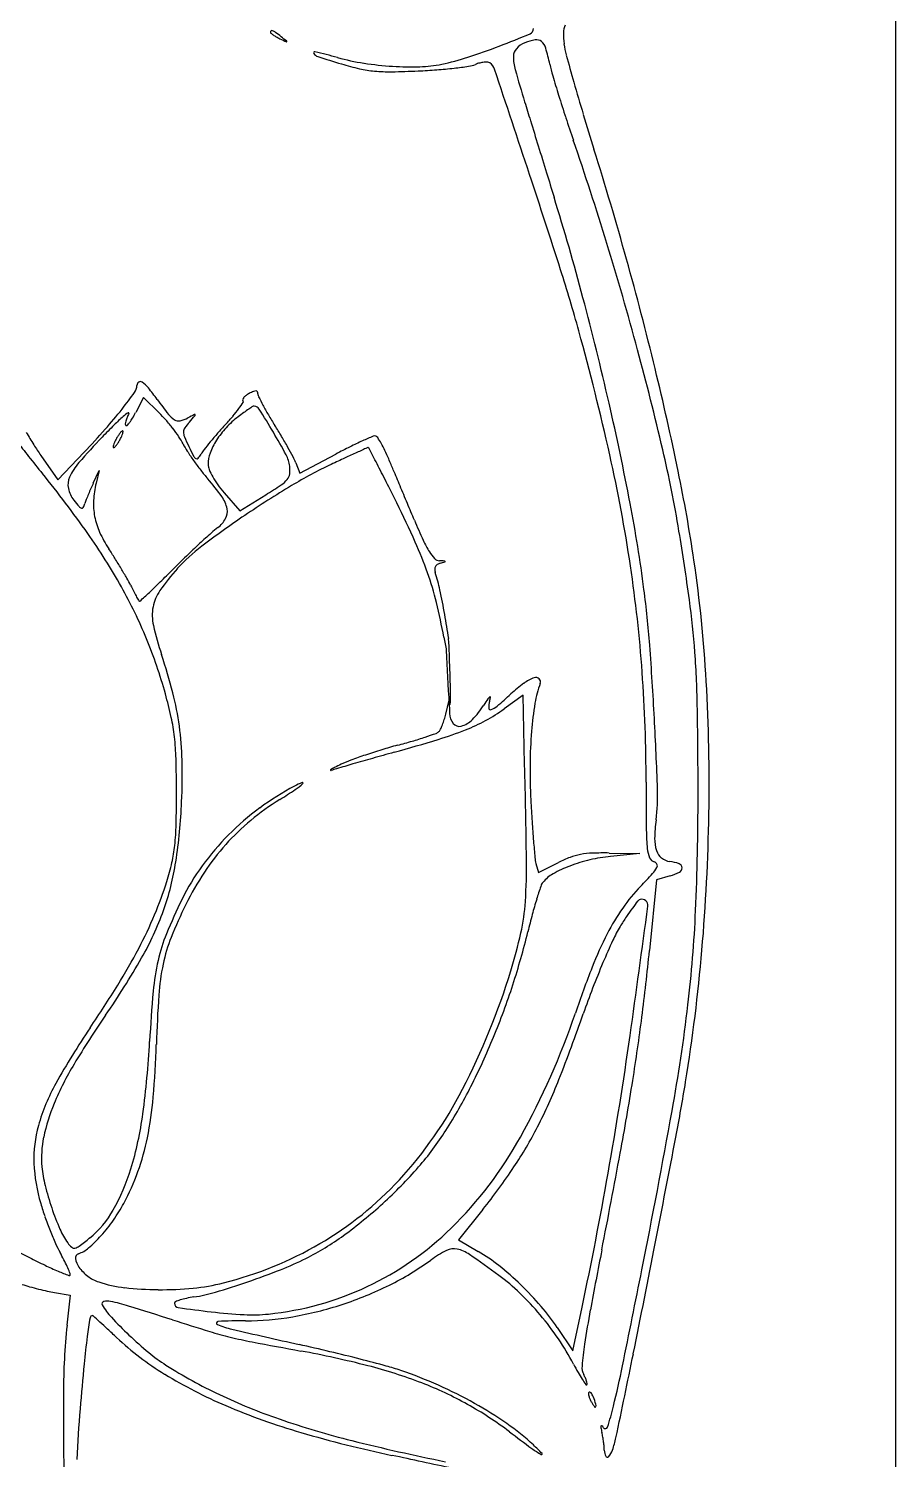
# Model space of a CAD drawing. Header units: millimetres. Extents: x 56222 to 3066687, y -650199 to -121287.
# Drawn here: x 141914.405 to 141917.326, y -185294.208 to -185289.386 of the extents above; entities that cross this region are included whole.
import ezdxf

# ---------------------------------------------------------------- set-up
doc = ezdxf.new("R2010")
doc.units = ezdxf.units.MM
doc.header["$MEASUREMENT"] = 0
doc.layers.add('$TD_AUDIT_GENERATED_(A0BDF17)', color=32, linetype='Continuous', lineweight=30)

msp = doc.modelspace()

# ---------------------------------------------------------------- linework, layer by layer
at = {"layer": '$TD_AUDIT_GENERATED_(A0BDF17)', "linetype": 'Continuous', "lineweight": 25, "ltscale": 2}
for p, q in [((141917.3259, -185271.9222, 0.5173), (141917.3259, -185302.8425, 0.5173)), ((141914.7914, -185290.6289, 0.5173), (141914.7655, -185290.6795, 0.5173)), ((141914.8449, -185290.6808, 0.5173), (141914.7914, -185290.6289, 0.5173)), ((141914.4461, -185290.8244, 0.5173), (141914.5036, -185290.9064, 0.5173)), ((141914.5036, -185290.9064, 0.5173), (141914.5918, -185290.8134, 0.5173)), ((141915.3184, -185290.8845, 0.5173), (141915.4403, -185290.8197, 0.5173)), ((141914.6227, -185290.9174, 0.5173), (141914.6424, -185290.8752, 0.5173)), ((141914.6424, -185290.8752, 0.5173), (141914.6322, -185290.9174, 0.5173)), ((141915.3048, -185290.8487, 0.5173), (141915.3184, -185290.8845, 0.5173)), ((141915.0634, -185290.9501, 0.5173), (141915.1168, -185291.0109, 0.5173)), ((141915.1168, -185291.0109, 0.5173), (141915.2038, -185290.9571, 0.5173)), ((141915.8107, -185291.6959, 0.5173), (141915.8218, -185291.6489, 0.5173)), ((141915.8218, -185291.6489, 0.5173), (141915.8233, -185291.6946, 0.5173)), ((141916.0709, -185291.6329, 0.5173), (141916.0076, -185291.6784, 0.5173)), ((141916.0765, -185291.866, 0.5173), (141916.0709, -185291.6329, 0.5173)), ((141916.3613, -185292.1645, 0.5173), (141916.4648, -185292.1665, 0.5173)), ((141916.4648, -185292.1665, 0.5173), (141916.3663, -185292.176, 0.5173)), ((141916.1147, -185292.1998, 0.5173), (141916.1227, -185292.2302, 0.5173)), ((141916.1227, -185292.2302, 0.5173), (141916.1903, -185292.1963, 0.5173)), ((141916.521, -185292.2548, 0.5173), (141916.497, -185292.4935, 0.5173)), ((141916.5672, -185292.2416, 0.5173), (141916.521, -185292.2548, 0.5173)), ((141915.9359, -185293.3657, 0.5173), (141915.854, -185293.4687, 0.5173)), ((141915.854, -185293.4687, 0.5173), (141915.9203, -185293.5074, 0.5173)), ((141914.4918, -185293.646, 0.5173), (141914.5446, -185293.6548, 0.5173)), ((141914.5446, -185293.6548, 0.5173), (141914.534, -185293.7562, 0.5173)), ((141916.2384, -185293.8428, 0.5173), (141916.2699, -185293.6954, 0.5173)), ((141916.1863, -185293.7643, 0.5173), (141916.2384, -185293.8428, 0.5173))]:
    msp.add_line(p, q, dxfattribs=at)
for centre, radius, start, end in [((141916.0873, -185289.3856, 0.5173), 0.0187, 292.5904, 0.1933), ((141916.2683, -185289.401, 0.5173), 0.0614, 153.4133, 178.5349), ((141915.2253, -185289.3976, 0.5173), 0.00547, 124.9982, 179.9998), ((141915.2241, -185289.3976, 0.5173), 0.0043, 179.9998, 230.8546), ((141915.299, -185289.3056, 0.5173), 0.123, 230.8548, 235.3483), ((141915.225, -185289.3973, 0.5173), 0.00508, 66.9208, 124.9982), ((141915.2084, -185289.4363, 0.5173), 0.0475, 53.1616, 66.9208), ((141915.3045, -185289.2977, 0.5173), 0.1326, 235.3482, 240.5642), ((141914.7958, -185289.9872, 0.5173), 0.7358, 51.2993, 53.1616), ((141915.347, -185289.2224, 0.5173), 0.2191, 240.5642, 244.1451), ((141918.1081, -185283.5247, 0.5173), 6.5505, 244.14506, 244.35751), ((141911.2475, -185294.4161, 0.5173), 6.4107, 51.0835, 51.29939), ((141915.2739, -185289.429, 0.5173), 0.00121, 244.3577, 326.3959), ((141915.2739, -185289.429, 0.5173), 0.00115, 326.3956, 51.0833), ((141914.3196, -185285.137, 0.5173), 4.6205, 291.2082, 292.5904), ((141916.1082, -185289.5089, 0.5173), 0.0815, 112.4999, 136.8614), ((141916.1411, -185289.5882, 0.5173), 0.1673, 99.9699, 112.4999), ((141916.1165, -185289.4485, 0.5173), 0.0254, 49.66, 99.97), ((141916.1027, -185289.4648, 0.5173), 0.0468, 16.7084, 49.6601), ((141916.4379, -185289.4053, 0.5173), 0.231, 178.535, 187.9145), ((141915.3687, -185289.467, 0.5173), 0.00369, 76.034, 212.3249), ((141915.3872, -185289.4553, 0.5173), 0.0257, 212.3248, 252.1645), ((141914.3889, -185293.4065, 0.5173), 4.0632, 74.9269, 76.0339), ((141916.9406, -185284.6274, 0.5173), 5.0973, 252.1644, 253.1043), ((141915.6287, -185288.6907, 0.5173), 0.832, 281.6762, 287.9249), ((141915.2789, -185287.6092, 0.5173), 1.9686, 287.9249, 291.2082), ((141916.0766, -185289.4793, 0.5173), 0.0381, 136.8615, 179.7898), ((141916.2022, -185289.4798, 0.5173), 0.1637, 179.7898, 195.6612), ((141915.4839, -185289.6505, 0.5173), 0.6929, 12.1043, 16.7084), ((141916.5066, -185289.3957, 0.5173), 0.3004, 187.9146, 195.2098), ((141924.0189, -185287.3533, 0.5173), 8.0855, 195.20985, 195.88181), ((141915.6643, -185288.6707, 0.5173), 0.8413, 254.9269, 261.1582), ((141915.7125, -185288.6706, 0.5173), 0.8717, 253.1042, 257.238), ((141915.6058, -185289.1419, 0.5173), 0.3885, 257.238, 264.8015), ((141915.6992, -185288.4467, 0.5173), 1.0681, 261.1582, 266.3687), ((141915.6201, -185288.984, 0.5173), 0.547, 264.8015, 270.89), ((141915.585, -185286.7217, 0.5173), 2.8096, 270.8901, 272.701), ((141915.6934, -185288.5374, 0.5173), 0.9772, 266.3687, 271.7443), ((141915.6172, -185287.4044, 0.5173), 2.1261, 272.7011, 274.3916), ((141915.7101, -185289.0845, 0.5173), 0.4299, 271.7443, 281.6762), ((141915.6534, -185287.8758, 0.5173), 1.6533, 274.3916, 276.4328), ((141915.6603, -185287.9374, 0.5173), 1.5914, 276.4328, 278.2136), ((141915.8733, -185289.4129, 0.5173), 0.1006, 278.2136, 291.5642), ((141915.9556, -185289.6211, 0.5173), 0.1234, 104.3018, 111.5643), ((141915.95, -185289.5992, 0.5173), 0.1007, 95.8447, 104.3018), ((141915.9477, -185289.5763, 0.5173), 0.0777, 86.672, 95.8445), ((141915.9514, -185289.5129, 0.5173), 0.0142, 54.3922, 86.672), ((141915.9352, -185289.5355, 0.5173), 0.0419, 18.4235, 54.3921), ((141689.9142, -185364.826, 0.5173), 238.2733, 18.333739, 18.423579), ((141920.3122, -185288.3275, 0.5173), 4.4321, 195.6612, 197.1169), ((141916.7108, -185289.3874, 0.5173), 0.5619, 192.1043, 196.2216), ((141920.2467, -185288.3587, 0.5173), 4.2445, 196.2217, 197.149), ((141923.4543, -185287.5139, 0.5173), 7.4984, 195.88184, 196.74677), ((141920.7139, -185288.2145, 0.5173), 4.7333, 197.149, 198.1092), ((142108.4962, -185230.3738, 0.5173), 201.3379, 197.116892, 197.135915), ((141926.2479, -185286.6733, 0.5173), 10.4157, 196.74685, 197.42294), ((142506.8913, -185107.5385, 0.5173), 618.2397, 197.135872, 197.1441226), ((141920.9237, -185288.1459, 0.5173), 4.9541, 198.1093, 199.0372), ((141906.4524, -185293.1393, 0.5173), 10.3544, 17.01452, 19.03724), ((142562.6639, -185090.3334, 0.5173), 676.6058, 197.144141, 197.1521625), ((141904.8125, -185293.4002, 0.5173), 12.0504, 15.58476, 17.423), ((141886.104, -185299.8143, 0.5173), 31.5925, 17.7194, 18.33384), ((142354.2528, -185154.6563, 0.5173), 458.4943, 197.152217, 197.162989), ((141907.5625, -185292.6139, 0.5173), 9.0145, 14.92094, 17.16297), ((141905.5078, -185293.4284, 0.5173), 11.3423, 15.12546, 17.01457), ((141910.9792, -185291.8663, 0.5173), 5.4784, 15.4731, 17.7194), ((141905.4308, -185293.2277, 0.5173), 11.4085, 13.66949, 15.58473), ((141906.2262, -185292.97, 0.5173), 10.3974, 12.90647, 14.92094), ((141907.9538, -185292.7038, 0.5173), 8.6175, 12.61164, 15.47307), ((141906.7331, -185293.0972, 0.5173), 10.0731, 13.15342, 15.1255), ((141906.7749, -185292.9008, 0.5173), 10.0252, 11.64302, 13.6694), ((141914.7294, -185290.5883, 0.5173), 0.0402, 324.1936, 359.9999), ((141914.7831, -185290.5883, 0.5173), 0.0134, 123.5102, 179.9999), ((141914.7814, -185290.5858, 0.5173), 0.0104, 55.3997, 123.5102), ((141914.73, -185290.6603, 0.5173), 0.1009, 39.2105, 55.3998), ((141913.4566, -185289.6702, 0.5173), 1.6096, 321.6835, 324.1936), ((141914.1893, -185291.1015, 0.5173), 0.7988, 35.6837, 39.2105), ((141916.0952, -185289.7328, 0.5173), 1.5476, 215.6838, 218.0078), ((141915.1299, -185290.6366, 0.5173), 0.00399, 158.1925, 225), ((141915.1454, -185290.6429, 0.5173), 0.0207, 138.3767, 158.1923), ((141915.1237, -185290.6429, 0.5173), 0.00482, 326.7311, 44.9999), ((141915.164, -185290.6594, 0.5173), 0.0456, 125.4115, 138.3767), ((141915.195, -185290.703, 0.5173), 0.0991, 118.1549, 125.4114), ((141915.243, -185290.7927, 0.5173), 0.2008, 113.564, 118.1548), ((141915.1706, -185290.6267, 0.5173), 0.0197, 88.3268, 113.5639), ((141915.171, -185290.6125, 0.5173), 0.0055, 29.9196, 88.327), ((141915.1641, -185290.6165, 0.5173), 0.0135, 359.9998, 29.9195), ((141915.201, -185290.6165, 0.5173), 0.0234, 179.9999, 206.3508), ((141916.1087, -185290.1668, 0.5173), 1.0364, 206.3509, 208.0743), ((141913.4843, -185289.692, 0.5173), 1.5744, 318.4595, 321.6834), ((141914.8119, -185290.7928, 0.5173), 0.1334, 122.632, 131.4901), ((141914.874, -185290.7532, 0.5173), 0.1489, 151.88, 157.4636), ((141914.741, -185290.6821, 0.5173), 0.00195, 331.8802, 122.632), ((141914.4641, -185290.5249, 0.5173), 0.3387, 329.1833, 332.8407), ((141914.576, -185290.9577, 0.5173), 0.3859, 40.988, 45.834), ((141914.9351, -185290.6394, 0.5173), 0.0753, 218.008, 238.9229), ((141916.2421, -185293.1757, 0.5173), 2.7982, 117.1748, 117.6925), ((141914.9648, -185290.6877, 0.5173), 0.00149, 19.5204, 117.1746), ((141914.9634, -185290.6881, 0.5173), 0.00293, 318.7493, 19.5205), ((141914.7549, -185290.4053, 0.5173), 0.4434, 319.7841, 323.9138), ((141915.7085, -185291.4775, 0.5173), 0.9854, 125.9642, 127.3341), ((141914.6952, -185290.3618, 0.5173), 0.5173, 323.9138, 326.731), ((141915.4658, -185291.143, 0.5173), 0.5721, 123.906, 125.9643), ((141915.6753, -185291.4547, 0.5173), 0.9477, 122.8614, 123.906), ((141915.1643, -185290.6636, 0.5173), 0.00593, 84.6301, 122.8613), ((141915.1627, -185290.6805, 0.5173), 0.0228, 32.0597, 84.6301), ((141912.1471, -185292.5692, 0.5173), 3.5812, 30.6035, 32.0597), ((141915.9739, -185290.2388, 0.5173), 0.8836, 208.0744, 210.5082), ((141916.3802, -185289.9993, 0.5173), 1.3552, 210.5082, 212.2747), ((141907.086, -185292.773, 0.5173), 9.5154, 10.82077, 12.9065), ((141912.3529, -185288.6896, 0.5173), 3.0859, 316.511, 318.4595), ((141916.3869, -185292.4217, 0.5173), 2.4, 134.8989, 136.2708), ((141915.1918, -185291.2224, 0.5173), 0.7069, 131.4901, 134.899), ((141914.7977, -185290.7253, 0.5173), 0.0675, 165.4275, 173.9915), ((141914.7365, -185290.7188, 0.5173), 0.0059, 173.9916, 224.9999), ((141914.7344, -185290.7209, 0.5173), 0.00298, 224.9998, 315.7381), ((141914.8221, -185290.7316, 0.5173), 0.0927, 157.4636, 165.4275), ((141914.6602, -185290.6485, 0.5173), 0.1067, 315.7383, 322.6893), ((141914.62, -185290.6179, 0.5173), 0.1572, 322.6893, 329.1833), ((141914.4062, -185291.1053, 0.5173), 0.6109, 37.5527, 40.9879), ((141914.4317, -185291.0856, 0.5173), 0.5787, 34.0767, 37.5527), ((141914.9102, -185290.6808, 0.5173), 0.027, 238.9229, 281.3805), ((141914.8962, -185290.6113, 0.5173), 0.0979, 281.3805, 297.6925), ((141914.9516, -185290.7457, 0.5173), 0.025, 145.4701, 178.7443), ((141915.0994, -185290.8474, 0.5173), 0.2044, 138.3926, 145.4701), ((141911.4792, -185287.6325, 0.5173), 4.6372, 318.3927, 318.7493), ((141915.2878, -185290.9318, 0.5173), 0.2961, 137.2321, 147.642), ((141916.2083, -185291.7729, 0.5173), 1.5518, 137.2663, 138.7404), ((141914.4376, -185290.1369, 0.5173), 0.859, 317.2663, 319.784), ((141915.3029, -185290.9457, 0.5173), 0.3166, 127.334, 137.232), ((141913.8019, -185291.6277, 0.5173), 1.6943, 30.804, 32.2747), ((141917.3219, -185288.5224, 0.5173), 3.718, 217.2989, 218.3153), ((141915.5912, -185290.048, 0.5173), 1.3838, 210.3316, 212.3314), ((141916.5214, -185292.5504, 0.5173), 2.5862, 136.2708, 138.849), ((141914.757, -185290.8085, 0.5173), 0.0689, 156.053, 164.0826), ((141914.8436, -185290.8469, 0.5173), 0.1637, 151.8449, 156.053), ((141914.8511, -185290.8509, 0.5173), 0.1721, 147.6921, 151.8449), ((141914.6146, -185290.722, 0.5173), 0.1094, 321.8615, 327.692), ((141914.7981, -185290.8174, 0.5173), 0.1094, 141.8615, 147.692), ((141914.5616, -185290.6885, 0.5173), 0.1721, 327.6921, 331.8449), ((141914.7859, -185290.8078, 0.5173), 0.0939, 136.4267, 141.8614), ((141914.5691, -185290.6925, 0.5173), 0.1637, 331.8449, 336.053), ((141914.7214, -185290.7465, 0.5173), 0.00492, 89.9999, 136.4266), ((141914.6557, -185290.7309, 0.5173), 0.0689, 336.053, 344.0826), ((141914.7214, -185290.7433, 0.5173), 0.00172, 355.1908, 89.9998), ((141914.6896, -185290.7406, 0.5173), 0.0336, 344.0826, 355.1909), ((141914.7251, -185290.8872, 0.5173), 0.2245, 27.0288, 34.0767), ((141915.1766, -185290.6568, 0.5173), 0.2824, 207.0288, 212.8044), ((141914.9657, -185290.746, 0.5173), 0.0391, 178.7444, 202.867), ((141915.6083, -185290.475, 0.5173), 0.7366, 202.867, 205.7167), ((141915.9725, -185291.5707, 0.5173), 1.2411, 140.3636, 141.8876), ((141915.2429, -185290.9033, 0.5173), 0.2429, 147.642, 159.0138), ((141916.0678, -185291.6496, 0.5173), 1.3649, 138.7405, 140.3636), ((141913.4862, -185291.7772, 0.5173), 2.0254, 28.1237, 30.6036), ((141913.9035, -185291.5671, 0.5173), 1.576, 29.2513, 30.804), ((141916.0102, -185291.8431, 0.5173), 1.1709, 114.2099, 116.4946), ((141916.2955, -185292.4775, 0.5173), 1.8665, 113.0095, 114.21), ((141915.5709, -185290.7712, 0.5173), 0.0127, 71.5649, 113.0096), ((141915.571, -185290.7707, 0.5173), 0.0122, 32.4326, 71.5649), ((141915.219, -185290.9944, 0.5173), 0.4293, 29.4288, 32.4325), ((141915.2366, -185290.9845, 0.5173), 0.4091, 25.5727, 29.4288), ((141919.1485, -185287.0791, 0.5173), 6.0461, 218.3153, 219.02141), ((141915.1988, -185290.2964, 0.5173), 0.9195, 212.3314, 215.048), ((141914.7231, -185290.7988, 0.5173), 0.0336, 164.0826, 175.1909), ((141914.6913, -185290.7961, 0.5173), 0.00172, 175.1908, 269.9998), ((141914.6913, -185290.7929, 0.5173), 0.00492, 269.9999, 316.4266), ((141914.6268, -185290.7316, 0.5173), 0.0939, 316.4267, 321.8614), ((141915.6801, -185290.3323, 0.5173), 0.8814, 212.8043, 215.2769), ((141915.9729, -185290.2994, 0.5173), 1.1412, 205.7167, 207.5091), ((141914.9796, -185290.8167, 0.5173), 0.0213, 207.5091, 238.7784), ((141914.9036, -185290.7721, 0.5173), 0.095, 319.5101, 329.9932), ((141915.0964, -185290.8834, 0.5173), 0.1276, 141.8876, 149.9932), ((141915.1106, -185290.8525, 0.5173), 0.1012, 159.0138, 180.8914), ((141915.1716, -185290.8763, 0.5173), 0.1143, 7.9887, 28.1237), ((141914.0452, -185291.4878, 0.5173), 1.4136, 27.7596, 29.2513), ((141915.141, -185290.911, 0.5173), 0.1752, 20.8166, 27.7597), ((141920.0048, -185300.5851, 0.5173), 10.7546, 114.93302, 115.20598), ((141916.3904, -185292.6058, 0.5173), 2.0231, 116.4945, 118.0115), ((141917.8881, -185296.0319, 0.5173), 5.7335, 114.49594, 114.93299), ((141927.1799, -185316.4248, 0.5173), 28.1434, 114.41723, 114.49584), ((141915.549, -185290.8051, 0.5173), 0.00726, 90, 114.4172), ((141915.549, -185290.8005, 0.5173), 0.00263, 27.445, 89.9999), ((141872.9631, -185312.9171, 0.5173), 47.9891, 27.37306, 27.44479), ((141915.0249, -185291.0858, 0.5173), 0.6438, 22.8272, 25.5727), ((141911.2042, -185291.9766, 0.5173), 5.2868, 8.4857, 12.6117), ((141912.3483, -185291.7849, 0.5173), 4.3065, 9.4321, 13.1535), ((141914.7231, -185290.9788, 0.5173), 0.1979, 138.8491, 155.7479), ((141915.7403, -185290.2897, 0.5173), 0.9551, 215.2768, 217.7159), ((141914.9715, -185290.83, 0.5173), 0.00571, 238.7783, 319.5102), ((141915.5196, -185290.4604, 0.5173), 0.6761, 217.7159, 220.8759), ((141915.0582, -185290.8534, 0.5173), 0.0488, 180.8913, 202.4773), ((141915.2241, -185290.7847, 0.5173), 0.2283, 202.4773, 209.345), ((141915.1926, -185290.8734, 0.5173), 0.093, 351.9413, 7.9888), ((141916.0674, -185292.2198, 0.5173), 1.509, 115.206, 120.9799), ((141909.8918, -185293.7972, 0.5173), 6.4042, 26.76846, 27.37305), ((141869.1872, -185310.3798, 0.5173), 50.3766, 22.78154, 22.82715), ((141717.8987, -185373.9182, 0.5173), 214.4661, 22.765958, 22.781542), ((141911.2154, -185291.9859, 0.5173), 5.4915, 8.4631, 11.643), ((141911.4157, -185293.3457, 0.5173), 3.9072, 35.3159, 39.0214), ((141914.5987, -185290.9227, 0.5173), 0.0615, 155.748, 192.1349), ((141915.2915, -185291.2303, 0.5173), 0.7384, 154.9296, 156.4692), ((141914.9464, -185290.9936, 0.5173), 0.3233, 166.3657, 176.9211), ((141914.4072, -185291.4232, 0.5173), 0.7951, 35.3625, 40.8758), ((141915.2755, -185290.7559, 0.5173), 0.2872, 209.345, 215.757), ((141915.3256, -185290.7197, 0.5173), 0.349, 215.7571, 221.2974), ((141917.0517, -185293.8594, 0.5173), 3.4214, 120.9799, 124.1113), ((141914.304, -185289.5009, 0.5173), 1.7118, 301.7126, 303.7665), ((141915.1999, -185290.8408, 0.5173), 0.0999, 303.7665, 320.0473), ((141915.2481, -185290.8812, 0.5173), 0.0371, 320.0474, 351.9413), ((141904.4749, -185296.5297, 0.5173), 12.4713, 26.40126, 26.76841), ((141693.8662, -185384.004, 0.5173), 240.5292, 22.750643, 22.765998), ((141914.6325, -185290.9155, 0.5173), 0.096, 192.1349, 218.1884), ((141915.1614, -185290.4994, 0.5173), 0.769, 218.1884, 220.3072), ((141914.8105, -185291.0538, 0.5173), 0.2263, 159.0431, 162.5236), ((141915.3988, -185291.2792, 0.5173), 0.8563, 157.7495, 159.043), ((141915.4804, -185291.3125, 0.5173), 0.9444, 156.4693, 157.7495), ((141914.8451, -185290.9882, 0.5173), 0.2219, 176.9211, 190.9173), ((141914.9664, -185291.0263, 0.5173), 0.1094, 11.548, 35.3625), ((141914.5877, -185290.9861, 0.5173), 0.0167, 220.3071, 253.6486), ((141914.5845, -185290.9972, 0.5173), 0.00506, 253.6487, 332.1811), ((141914.5161, -185290.9612, 0.5173), 0.0824, 332.181, 342.5237), ((141915.0264, -185291.014, 0.5173), 0.0481, 330.9987, 11.548), ((141912.2571, -185292.6663, 0.5173), 3.7829, 24.1849, 26.4012), ((141731.4601, -185368.2389, 0.5173), 199.7634, 22.732951, 22.750598), ((141911.6062, -185291.909, 0.5173), 4.9133, 7.4004, 10.8207), ((141914.8591, -185290.9855, 0.5173), 0.2361, 190.9173, 204.4223), ((141917.0636, -185293.8769, 0.5173), 3.4426, 124.1112, 127.0716), ((141915.2314, -185291.3202, 0.5173), 0.3157, 126.8609, 132.0705), ((141914.9843, -185290.9907, 0.5173), 0.0962, 306.8608, 330.9988), ((141917.8931, -185290.1262, 0.5173), 2.3723, 202.7329, 204.5047), ((141912.9786, -185292.2385, 0.5173), 1.9918, 29.1809, 35.3158), ((141915.0148, -185290.9148, 0.5173), 0.4071, 204.4224, 213.4032), ((141917.3058, -185293.6111, 0.5173), 3.4062, 133.0402, 134.0777), ((141917.1067, -185293.3979, 0.5173), 3.1145, 132.0705, 133.0402), ((141914.511, -185291.6541, 0.5173), 1.3121, 19.3024, 24.1848), ((141916.0519, -185290.9655, 0.5173), 0.3488, 204.5046, 211.8004), ((141908.4705, -185292.4291, 0.5173), 8.2374, 7.80062, 9.43215), ((141913.3957, -185291.9825, 0.5173), 1.5323, 31.9855, 33.4032), ((141912.9649, -185292.2515, 0.5173), 2.0402, 30.8417, 31.9856), ((141917.6236, -185293.9393, 0.5173), 3.8631, 134.0777, 135.0217), ((141915.3416, -185291.5977, 0.5173), 0.586, 127.0716, 138.0416), ((141915.8633, -185291.0825, 0.5173), 0.1268, 211.8004, 224.5728), ((141913.1166, -185292.1609, 0.5173), 1.8635, 29.6852, 30.8417), ((141915.4847, -185291.7263, 0.5173), 0.7783, 138.0416, 144.9879), ((141911.6008, -185287.921, 0.5173), 4.6512, 314.2819, 315.0217), ((141915.7912, -185291.1535, 0.5173), 0.0257, 224.5727, 266.2817), ((141915.7917, -185291.2075, 0.5173), 0.0183, 151.3269, 180.9374), ((141915.8128, -185291.2071, 0.5173), 0.0395, 180.9376, 197.6087), ((141915.1636, -185291.4132, 0.5173), 0.6417, 12.2003, 17.6087), ((141915.7915, -185291.2074, 0.5173), 0.0181, 121.5379, 151.3269), ((141915.8021, -185291.2247, 0.5173), 0.0384, 104.5597, 121.5378), ((141915.7002, -185292.5539, 0.5173), 1.3777, 85.5701, 86.2817), ((141915.5448, -185290.2339, 0.5173), 0.9852, 284.5597, 285.4698), ((141915.8064, -185291.1825, 0.5173), 0.00214, 19.2962, 85.5703), ((141915.8072, -185291.1822, 0.5173), 0.0013, 285.4698, 19.296), ((141911.7852, -185291.8899, 0.5173), 4.6993, 4.0849, 8.4856), ((141912.2547, -185291.8312, 0.5173), 4.4406, 3.1706, 8.4631), ((141913.3022, -185292.0578, 0.5173), 1.6212, 22.3021, 29.1808), ((141914.2775, -185291.4992, 0.5173), 0.5272, 26.7252, 29.6852), ((141916.9735, -185290.1418, 0.5173), 2.4911, 206.7252, 207.2198), ((141913.2169, -185289.5781, 0.5173), 2.3366, 313.0436, 314.2819), ((141914.7188, -185291.5813, 0.5173), 1.092, 13.8502, 19.3023), ((141916.1043, -185290.5888, 0.5173), 1.5138, 207.2197, 207.938), ((141917.0063, -185290.1105, 0.5173), 2.5348, 207.9379, 208.3016), ((141914.7907, -185291.3036, 0.5173), 0.0183, 208.3018, 220.3803), ((141914.7783, -185291.3141, 0.5173), 0.00203, 220.3802, 312.7742), ((141908.4559, -185284.4804, 0.5173), 9.3118, 312.77404, 313.04356), ((141914.9625, -185291.3605, 0.5173), 0.1408, 144.9879, 169.6169), ((141913.4857, -185291.7759, 0.5173), 2.3584, 10.1469, 12.2003), ((141912.9542, -185291.7339, 0.5173), 3.554, 4.3607, 7.4004), ((141913.8923, -185291.6864, 0.5173), 2.765, 4.1185, 7.8007), ((141914.9761, -185291.363, 0.5173), 0.1547, 169.617, 192.7348), ((141913.9016, -185291.7828, 0.5173), 1.9337, 10.2959, 13.8502), ((141913.2759, -185291.8135, 0.5173), 2.5715, 8.3117, 10.147), ((141915.8258, -185291.171, 0.5173), 1.0257, 192.7348, 198.452), ((141913.2611, -185292.0747, 0.5173), 1.6657, 15.5615, 22.3021), ((141918.168, -185291.0078, 0.5173), 2.4026, 190.2959, 191.3618), ((141910.0842, -185291.7306, 0.5173), 5.7434, 0.80564, 2.88274), ((141913.0267, -185292.1049, 0.5173), 1.925, 14.4355, 18.4519), ((141925.942, -185291.0518, 0.5173), 10.1386, 182.42702, 183.45448), ((141906.1541, -185292.2525, 0.5173), 10.3738, 2.99343, 4.36072), ((141913.2088, -185291.7356, 0.5173), 3.4503, 0.9252, 4.1184), ((141911.2782, -185291.9261, 0.5173), 5.2076, 0.0104, 4.0849), ((141916.3649, -185291.9908, 0.5173), 0.4937, 126.2088, 132.6687), ((141916.1548, -185291.7039, 0.5173), 0.138, 109.5324, 126.2087), ((141916.1142, -185291.5894, 0.5173), 0.0165, 47.7623, 109.5323), ((141916.4428, -185291.7132, 0.5173), 0.3361, 159.0063, 170.7837), ((141916.1157, -185291.5877, 0.5173), 0.0143, 339.0063, 47.7624), ((141910.4281, -185291.9324, 0.5173), 6.2701, 359.08399, 3.17058), ((141913.4329, -185292.0268, 0.5173), 1.4872, 12.4025, 15.5616), ((141913.9435, -185291.8689, 0.5173), 0.9783, 7.7706, 14.4354), ((141915.7769, -185291.6488, 0.5173), 0.0502, 344.1358, 358.8068), ((141916.7924, -185292.2077, 0.5173), 1.011, 146.1526, 147.5756), ((141915.9715, -185291.6571, 0.5173), 0.0225, 124.1699, 146.1526), ((141916.0335, -185291.6739, 0.5173), 0.078, 164.0088, 181.1253), ((141915.8597, -185291.6241, 0.5173), 0.1028, 344.0088, 351.1169), ((141915.9597, -185291.6398, 0.5173), 0.00153, 351.117, 124.1698), ((141914.6863, -185290.1698, 0.5173), 1.983, 310.872, 312.6687), ((141915.5285, -185291.6292, 0.5173), 0.2899, 342.8284, 346.698), ((141915.8235, -185291.6621, 0.5173), 0.00174, 200.8699, 344.1356), ((141915.8785, -185291.6929, 0.5173), 0.0553, 181.8038, 219.1593), ((141915.6783, -185291.4999, 0.5173), 0.309, 315.9356, 327.5757), ((141915.6598, -185291.1936, 0.5173), 0.5966, 298.5416, 305.6614), ((141915.9615, -185291.6754, 0.5173), 0.006, 181.1254, 288.9189), ((141915.9433, -185291.6223, 0.5173), 0.0621, 288.9189, 310.8721), ((141917.2825, -185291.8495, 0.5173), 1.1868, 170.7838, 175.3884), ((141899.1987, -185291.9619, 0.5173), 17.4622, 359.9652, 0.92524), ((141914.262, -185291.8445, 0.5173), 0.6384, 6.4589, 12.4026), ((141913.908, -185291.8738, 0.5173), 1.0142, 1.2466, 7.7706), ((141915.4346, -185290.6282, 0.5173), 1.2053, 286.9242, 291.5499), ((141915.7679, -185291.7355, 0.5173), 0.0277, 314.9999, 334.35), ((141915.5949, -185291.6524, 0.5173), 0.2196, 334.35, 338.5564), ((141915.5628, -185291.6398, 0.5173), 0.2541, 338.5565, 342.8284), ((141915.856, -185291.7113, 0.5173), 0.0262, 219.1593, 284.0721), ((141915.843, -185291.6594, 0.5173), 0.0797, 284.0721, 315.9357), ((141915.6528, -185291.1808, 0.5173), 0.6112, 291.5499, 298.5417), ((141903.087, -185292.4128, 0.5173), 13.4452, 1.9749, 2.99338), ((141914.0344, -185291.8703, 0.5173), 0.8674, 1.5644, 6.459), ((141913.67, -185284.8293, 0.5173), 7.2668, 285.69906, 286.92426), ((141915.0971, -185289.742, 0.5173), 2.1316, 284.9821, 286.3673), ((141915.32, -185290.5011, 0.5173), 1.3406, 286.3673, 288.3279), ((141915.1817, -185290.0836, 0.5173), 1.7803, 288.3279, 289.5614), ((141915.7691, -185291.7367, 0.5173), 0.026, 289.5615, 314.9999), ((141917.6198, -185291.8767, 0.5173), 1.5252, 175.3884, 179.582), ((141916.087, -185293.4535, 0.5173), 1.7093, 108.6659, 110.4086), ((141920.8446, -185310.4458, 0.5173), 19.3355, 105.85012, 106.05295), ((141916.1513, -185293.644, 0.5173), 1.9103, 106.9349, 108.6659), ((141923.3885, -185319.406, 0.5173), 28.6497, 105.6991, 105.85013), ((141916.0686, -185293.3725, 0.5173), 1.6266, 104.9821, 106.935), ((141910.6415, -185291.9629, 0.5173), 4.2615, 0.0608, 1.5644), ((141912.7235, -185291.8996, 0.5173), 2.1989, 357.589, 1.2466), ((141915.4229, -185291.8849, 0.5173), 0.00115, 121.0366, 213.8876), ((141915.4233, -185291.8846, 0.5173), 0.0016, 213.8873, 288.34), ((141915.5287, -185292.0606, 0.5173), 0.2063, 116.7484, 121.0362), ((141915.5896, -185292.3864, 0.5173), 0.527, 106.192, 108.3398), ((141916.028, -185293.0515, 0.5173), 1.3158, 115.6581, 116.7485), ((141922.0382, -185314.5943, 0.5173), 23.6522, 106.05287, 106.19199), ((141915.6259, -185292.2143, 0.5173), 0.387, 110.4086, 115.6581), ((141882.904, -185292.6725, 0.5173), 33.1823, 0.84226, 1.39276), ((141918.1744, -185291.8807, 0.5173), 2.0798, 179.582, 182.9056), ((141915.7251, -185292.7434, 0.5173), 0.9095, 117.8158, 126.5471), ((141915.4084, -185292.1431, 0.5173), 0.2308, 110.7129, 117.8158), ((141915.1885, -185291.7768, 0.5173), 0.2082, 303.4977, 312.3757), ((141915.3275, -185291.9291, 0.5173), 0.00204, 312.3756, 110.7129), ((141937.7101, -185291.9213, 0.5173), 21.2243, 180.01042, 180.44838), ((141910.286, -185291.9633, 0.5173), 4.6171, 358.6944, 0.0608), ((141915.7339, -185292.7558, 0.5173), 0.9103, 122.0086, 129.6444), ((141913.9908, -185289.967, 0.5173), 2.3785, 302.0086, 303.4978), ((141921.6258, -185291.7055, 0.5173), 5.5356, 182.9056, 183.6564), ((141915.8974, -185291.9711, 0.5173), 0.6272, 352.5323, 1.9748), ((141907.5813, -185291.967, 0.5173), 9.0797, 357.52825, 359.96529), ((141913.0933, -185291.9151, 0.5173), 1.8288, 351.2343, 357.5891), ((141915.7331, -185292.7542, 0.5173), 0.923, 126.5471, 135.1826), ((141910.102, -185291.9272, 0.5173), 6.5962, 355.0904, 359.08397), ((141914.0738, -185292.0496, 0.5173), 0.8283, 353.8203, 358.6945), ((141915.6531, -185292.6582, 0.5173), 0.7836, 129.6444, 138.1885), ((141919.922, -185291.8144, 0.5173), 3.8283, 183.6564, 184.6462), ((141917.1632, -185292.0821, 0.5173), 0.6767, 180.4484, 185.7341), ((141917.0891, -185292.1273, 0.5173), 0.5748, 172.5323, 178.7714), ((141915.7114, -185292.7327, 0.5173), 0.8924, 135.1825, 143.9644), ((141920.4844, -185291.7687, 0.5173), 4.3926, 184.6462, 185.3684), ((141916.6379, -185292.1176, 0.5173), 0.1235, 178.7715, 198.3016), ((141914.3917, -185292.0841, 0.5173), 0.5085, 347.2075, 353.8203), ((141915.6688, -185292.6722, 0.5173), 0.8046, 138.1886, 146.6117), ((141916.2344, -185292.1681, 0.5173), 0.1239, 185.3684, 194.8518), ((141916.3667, -185292.5475, 0.5173), 0.393, 110.426, 116.669), ((141916.3039, -185292.3789, 0.5173), 0.2131, 100.5547, 110.4259), ((141916.3155, -185292.4412, 0.5173), 0.2765, 92.1385, 100.5547), ((141916.417, -185292.7026, 0.5173), 0.529, 95.5026, 103.1867), ((141916.3418, -185293.1444, 0.5173), 0.9801, 88.8575, 92.1385), ((141916.6028, -185292.1383, 0.5173), 0.1135, 185.734, 201.9729), ((141916.5186, -185292.1723, 0.5173), 0.0227, 201.9728, 255.3449), ((141916.572, -185292.1395, 0.5173), 0.054, 198.3015, 230.8084), ((141916.5721, -185292.1393, 0.5173), 0.0541, 230.8083, 263.2474), ((141914.0177, -185292.0577, 0.5173), 0.8935, 340.3756, 351.2344), ((141914.0718, -185292.0114, 0.5173), 0.8366, 342.6528, 347.2074), ((141915.6128, -185292.6609, 0.5173), 0.7705, 143.9644, 153.7692), ((141915.849, -185292.791, 0.5173), 1.0204, 146.6117, 153.6603), ((141914.3332, -185292.2105, 0.5173), 1.7497, 356.1563, 0.8422), ((141916.383, -185292.611, 0.5173), 0.4313, 110.9515, 119.2322), ((141916.4154, -185292.6955, 0.5173), 0.5217, 103.1868, 110.9515), ((141916.4288, -185292.1616, 0.5173), 0.1068, 317.4621, 330.9785), ((141916.5091, -185292.2087, 0.5173), 0.0149, 27.0138, 75.3449), ((141916.5115, -185292.2075, 0.5173), 0.0122, 330.9784, 27.0138), ((141916.549, -185292.3345, 0.5173), 0.1423, 70.2058, 83.2473), ((141916.5234, -185292.0888, 0.5173), 0.159, 285.9816, 298.0696), ((141916.5922, -185292.2145, 0.5173), 0.0148, 1.7725, 70.2058), ((141916.5905, -185292.2145, 0.5173), 0.0165, 298.0697, 1.7726), ((141913.7024, -185291.896, 0.5173), 1.2236, 337.0851, 342.6527), ((141917.8693, -185292.8549, 0.5173), 1.8322, 161.6166, 163.0224), ((141916.1715, -185292.2906, 0.5173), 0.0431, 140.7039, 161.6166), ((141916.2309, -185292.3393, 0.5173), 0.1199, 119.2322, 140.7039), ((141916.8931, -185292.6876, 0.5173), 0.5918, 136.0449, 145.2343), ((141914.7502, -185290.6215, 0.5173), 2.3849, 316.0449, 317.4621), ((141916.5792, -185293.1371, 0.5173), 1.8478, 153.7693, 157.7214), ((141915.3729, -185292.2803, 0.5173), 0.7077, 347.4708, 356.1564), ((141917.6053, -185292.7743, 0.5173), 1.5561, 163.0223, 165.0084), ((141917.0725, -185292.8164, 0.5173), 0.7861, 141.4989, 143.6117), ((141916.4704, -185292.3375, 0.5173), 0.0168, 107.9363, 141.4988), ((141916.4715, -185292.3408, 0.5173), 0.0203, 352.4621, 107.9364), ((141913.4353, -185291.7831, 0.5173), 1.5136, 332.3382, 337.085), ((141913.9187, -185292.0224, 0.5173), 0.9986, 330.2246, 340.3756), ((141916.274, -185293.0014, 0.5173), 1.4947, 153.6603, 158.3072), ((141918.3673, -185292.9783, 0.5173), 2.345, 165.0084, 166.4689), ((141917.0375, -185292.7878, 0.5173), 0.7676, 145.2344, 152.7951), ((141916.984, -185292.7512, 0.5173), 0.6762, 143.6118, 146.5857), ((141871.473, -185286.3865, 0.5173), 45.411, 351.90619, 352.46219), ((141912.3968, -185292.1749, 0.5173), 4.2597, 353.2362, 357.5283), ((141916.7955, -185292.6534, 0.5173), 0.4646, 148.7012, 155.2195), ((141917.3088, -185292.9655, 0.5173), 1.0654, 146.5857, 148.7012), ((141915.3991, -185292.6536, 0.5173), 0.5725, 157.7215, 167.1836), ((141915.3975, -185292.6527, 0.5173), 0.5514, 158.3072, 168.0883), ((141914.468, -185292.0792, 0.5173), 1.6347, 342.825, 347.4708), ((141913.8014, -185291.8795, 0.5173), 2.3512, 341.9416, 346.4689), ((141917.4308, -185292.99, 0.5173), 1.2098, 152.7951, 158.6387), ((141918.6842, -185293.5254, 0.5173), 2.5449, 155.2195, 157.0699), ((141912.4379, -185291.1752, 0.5173), 2.7046, 325.399, 330.2246), ((141912.9967, -185291.5532, 0.5173), 2.0088, 328.2681, 332.3382), ((141908.1387, -185291.652, 0.5173), 8.4006, 352.71363, 354.25074), ((141910.7545, -185291.9832, 0.5173), 5.9413, 350.77104, 355.0904), ((141915.5934, -185292.6978, 0.5173), 0.7718, 167.1836, 174.9632), ((141915.6024, -185292.696, 0.5173), 0.7608, 168.0882, 176.0354), ((141913.673, -185291.8335, 0.5173), 2.4668, 332.8032, 342.825), ((141919.8066, -185293.9192, 0.5173), 3.7609, 158.6387, 161.1479), ((141918.983, -185293.6518, 0.5173), 2.8693, 157.0698, 158.9275), ((141911.1309, -185290.3994, 0.5173), 4.2025, 325.9248, 328.2681), ((141913.6899, -185291.8432, 0.5173), 2.4685, 337.5764, 341.9416), ((141919.7682, -185293.0658, 0.5173), 4.9628, 174.9632, 176.9302), ((141919.211, -185292.9461, 0.5173), 4.378, 176.0354, 178.2124), ((141918.8208, -185293.5893, 0.5173), 2.6955, 158.9274, 160.8743), ((141917.191, -185294.4542, 0.5173), 3.0698, 145.399, 149.0626), ((141913.7908, -185291.8652, 0.5173), 2.596, 331.0454, 341.1479), ((141910.8186, -185290.8142, 0.5173), 5.7742, 338.52722, 340.8742), ((141910.7058, -185291.9743, 0.5173), 5.9625, 349.7633, 353.2363), ((141916.7637, -185294.2096, 0.5173), 2.598, 145.9248, 150.7704), ((141909.4707, -185291.8223, 0.5173), 7.0578, 350.962, 352.71361), ((141911.7373, -185292.6351, 0.5173), 3.0797, 352.3864, 356.9303), ((141911.5526, -185292.707, 0.5173), 3.2841, 355.0977, 358.2124), ((141913.8022, -185291.8895, 0.5173), 2.3471, 333.1065, 337.5764), ((141902.5205, -185290.8017, 0.5173), 14.0512, 349.99232, 351.90619), ((141915.4555, -185293.414, 0.5173), 1.0464, 149.0625, 157.2375), ((141915.0661, -185293.2596, 0.5173), 0.6526, 150.7704, 164.3016), ((141914.3036, -185292.1438, 0.5173), 1.7848, 327.6178, 333.1064), ((141914.5494, -185292.2818, 0.5173), 1.7652, 332.8524, 338.5272), ((141906.6404, -185291.3721, 0.5173), 9.9236, 349.52765, 350.96209), ((141909.9305, -185291.8493, 0.5173), 6.7761, 349.17486, 350.77109), ((141913.6399, -185292.8861, 0.5173), 1.1891, 348.4507, 355.0977), ((141914.6366, -185292.3287, 0.5173), 1.3834, 317.3504, 332.8032), ((141915.0663, -185293.2507, 0.5173), 0.6243, 157.2374, 168.0841), ((141913.6341, -185292.8886, 0.5173), 1.166, 343.0041, 352.3865), ((141887.8726, -185287.8509, 0.5173), 29.165, 348.69304, 349.76332), ((141914.834, -185293.1944, 0.5173), 0.4116, 164.3017, 182.2129), ((141914.9728, -185292.5682, 0.5173), 0.9924, 318.7441, 327.6178), ((141914.9184, -185292.471, 0.5173), 1.3505, 326.1836, 332.8523), ((141914.7848, -185293.1913, 0.5173), 0.3367, 168.0842, 185.3051), ((141913.9888, -185292.9574, 0.5173), 0.833, 340.3024, 348.4507), ((141914.8927, -185292.4748, 0.5173), 1.3367, 314.444, 331.0453), ((141838.3498, -185278.1621, 0.5173), 79.6536, 348.912459, 349.174873), ((141885.7318, -185287.5073, 0.5173), 31.1863, 348.91666, 349.52766), ((141914.967, -185293.1893, 0.5173), 0.5446, 182.2129, 196.7319), ((141914.8619, -185293.1841, 0.5173), 0.4141, 185.3051, 194.1064), ((141914.0794, -185293.0247, 0.5173), 0.7004, 330.6728, 343.0042), ((141914.0151, -185292.9668, 0.5173), 0.805, 331.9425, 340.3024), ((141914.5424, -185292.1907, 0.5173), 1.565, 312.4361, 318.7441), ((141914.2282, -185292.0087, 0.5173), 2.1812, 321.527, 326.1836), ((141903.5488, -185290.9832, 0.5173), 13.007, 347.96424, 349.99223), ((141915.4128, -185293.0457, 0.5173), 0.9821, 194.1064, 198.7226), ((141914.8071, -185292.4858, 0.5173), 1.1516, 300.1972, 317.3504), ((141915.3947, -185293.0607, 0.5173), 0.9913, 196.7319, 199.4146), ((141915.3986, -185293.0505, 0.5173), 0.9672, 198.7227, 203.2523), ((141914.405, -185293.2076, 0.5173), 0.327, 308.8769, 330.6728), ((141914.2606, -185293.0976, 0.5173), 0.5269, 324.7684, 331.9425), ((141914.5582, -185292.2079, 0.5173), 1.5416, 306.0925, 312.4361), ((141915.739, -185292.9394, 0.5173), 1.3563, 199.4146, 201.5354), ((141915.6345, -185292.9806, 0.5173), 1.2439, 201.5354, 203.6842), ((141914.7268, -185293.3392, 0.5173), 0.2359, 203.2523, 216.1748), ((141914.2233, -185293.0712, 0.5173), 0.5726, 318.0282, 324.7684), ((141915.1062, -185292.6925, 0.5173), 1.0317, 295.1878, 314.4439), ((141915.0591, -185292.2608, 0.5173), 1.4249, 237.1916, 242.7823), ((141914.8394, -185293.3294, 0.5173), 0.3757, 203.6842, 208.9256), ((141914.6107, -185293.4241, 0.5173), 0.0921, 216.1749, 228.6167), ((141913.7224, -185292.361, 0.5173), 1.4144, 307.085, 308.8769), ((141914.2837, -185293.1256, 0.5173), 0.4913, 311.1106, 318.0282), ((141914.7561, -185292.3981, 0.5173), 1.253, 284.0962, 300.1973), ((141914.9414, -185292.7336, 0.5173), 0.891, 296.5293, 306.0926), ((141847.7229, -185279.9988, 0.5173), 70.1023, 348.602323, 348.912408), ((141915.3681, -185291.66, 0.5173), 2.1005, 242.7822, 244.3847), ((141913.7704, -185293.9201, 0.5173), 0.8456, 27.0442, 28.9255), ((141914.5581, -185293.4837, 0.5173), 0.0126, 228.6167, 282.4408), ((141914.5528, -185293.4596, 0.5173), 0.0373, 282.4408, 307.085), ((141914.5777, -185293.5295, 0.5173), 0.0151, 108.4349, 188.2073), ((141914.6273, -185293.5223, 0.5173), 0.0652, 188.2072, 215.5015), ((141914.5416, -185293.4212, 0.5173), 0.099, 288.4348, 311.1106), ((141914.8588, -185292.5682, 0.5173), 1.0759, 291.5384, 296.5293), ((141915.9961, -185293.8617, 0.5173), 0.4017, 117.0578, 125.9568), ((141915.8373, -185293.5508, 0.5173), 0.0526, 77.2634, 117.0577), ((141915.8225, -185293.616, 0.5173), 0.1195, 55.3592, 77.2633), ((141913.5875, -185296.8509, 0.5173), 4.0514, 53.6392, 55.3591), ((141915.6277, -185294.0074, 0.5173), 0.5792, 51.3221, 59.6611), ((141940.1551, -185298.1683, 0.5173), 24.2713, 168.91662, 169.4018), ((141914.8856, -185292.6665, 0.5173), 0.9844, 244.3847, 247.2092), ((141915.06, -185292.2514, 0.5173), 1.4346, 247.2093, 248.7594), ((141914.0065, -185293.7996, 0.5173), 0.5806, 24.5504, 27.0443), ((141913.9667, -185293.8178, 0.5173), 0.6243, 22.6237, 24.5504), ((141914.5239, -185293.5856, 0.5173), 0.0207, 359.9999, 22.6237), ((141914.6904, -185293.4773, 0.5173), 0.1427, 215.5016, 232.7881), ((141914.2674, -185291.0698, 0.5173), 2.6868, 289.0189, 291.5384), ((141915.1875, -185292.7471, 0.5173), 0.9753, 296.356, 305.9569), ((141915.329, -185294.3805, 0.5173), 1.0572, 46.0071, 51.3221), ((141831.3268, -185276.5447, 0.5173), 86.8301, 348.47483, 348.693013), ((141914.5678, -185293.0657, 0.5173), 0.5828, 251.4899, 254.1023), ((141914.7003, -185292.6007, 0.5173), 1.0663, 254.1022, 255.7643), ((141914.5414, -185293.5856, 0.5173), 0.00316, 248.7593, 359.9998), ((141914.6807, -185293.49, 0.5173), 0.1268, 232.7881, 251.6803), ((141914.7766, -185293.2004, 0.5173), 0.4319, 251.6804, 263.5925), ((141914.8491, -185292.5553, 0.5173), 1.081, 263.5925, 269.5955), ((141914.8921, -185292.9395, 0.5173), 0.6948, 275.5224, 284.0962), ((141914.2644, -185291.0612, 0.5173), 2.6959, 286.6009, 289.0189), ((141915.1087, -185292.6978, 0.5173), 1.0259, 275.8496, 295.1877), ((141915.0865, -185292.5432, 0.5173), 1.2028, 288.1523, 296.3561), ((141915.5677, -185294.1612, 0.5173), 0.7114, 46.1457, 53.6392), ((141915.307, -185294.4032, 0.5173), 1.0888, 40.7483, 46.0071), ((141914.6945, -185292.6235, 0.5173), 1.0427, 255.7643, 257.4334), ((141914.568, -185293.1909, 0.5173), 0.4614, 257.4335, 260.5039), ((141914.6597, -185293.684, 0.5173), 0.00776, 105.3644, 209.2324), ((141914.6708, -185293.7243, 0.5173), 0.0496, 78.0134, 105.3644), ((141914.5385, -185294.3476, 0.5173), 0.6868, 72.8022, 78.0134), ((141914.8495, -185292.499, 0.5173), 1.1374, 269.5955, 275.5224), ((141914.9013, -185293.6815, 0.5173), 0.00507, 112.0788, 179.9998), ((141914.9786, -185293.8721, 0.5173), 0.2107, 107.4236, 112.0788), ((141914.9845, -185293.8909, 0.5173), 0.2304, 101.9751, 107.4236), ((141915.0248, -185294.0811, 0.5173), 0.4248, 98.5284, 101.9751), ((141914.8832, -185293.1368, 0.5173), 0.53, 278.5283, 286.601), ((141915.4025, -185294.3332, 0.5173), 0.9498, 40.1123, 46.1458), ((141914.6203, -185293.7326, 0.5173), 0.0087, 89.9999, 170.8033), ((141914.6203, -185293.7263, 0.5173), 0.00244, 47.6843, 89.9999), ((141897.5399, -185312.4871, 0.5173), 25.3739, 47.61374, 47.68433), ((141914.8399, -185293.5831, 0.5173), 0.2142, 209.2325, 223.1182), ((141909.2791, -185311.34, 0.5173), 18.4744, 72.32204, 72.80217), ((141914.9114, -185293.6815, 0.5173), 0.0152, 179.9999, 261.7735), ((141915.4806, -185289.7444, 0.5173), 3.9932, 261.7735, 263.3798), ((141915.2241, -185291.9547, 0.5173), 1.7681, 263.3798, 266.9933), ((141915.1592, -185293.1905, 0.5173), 0.5306, 266.9933, 275.8496), ((141915.0904, -185292.5551, 0.5173), 1.1902, 279.9082, 288.1522), ((141915.3771, -185294.3546, 0.5173), 0.9831, 34.1743, 40.1124), ((141915.5869, -185294.1621, 0.5173), 0.7194, 33.5746, 40.7482), ((141919.11, -185294.2306, 0.5173), 2.861, 169.4019, 171.7426), ((141916.6947, -185293.9819, 0.5173), 2.1724, 174.035, 180.0461), ((141916.8906, -185294.1001, 0.5173), 2.3086, 170.8033, 172.3822), ((141912.0503, -185296.5885, 0.5173), 3.849, 47.0898, 47.6137), ((141909.6442, -185299.1768, 0.5173), 7.383, 46.76801, 47.08978), ((141915.6784, -185292.7979, 0.5173), 1.363, 223.1182, 226.6563), ((141918.616, -185282.0447, 0.5173), 12.2727, 252.32199, 252.93895), ((141915.0429, -185293.7486, 0.5173), 0.00503, 92.7834, 246.1855), ((141915.1519, -185293.5017, 0.5173), 0.2749, 246.1855, 257.0091), ((141915.1327, -185295.5944, 0.5173), 1.8531, 89.9151, 92.7834), ((141925.6589, -185247.9576, 0.5173), 47.0153, 257.00913, 257.29149), ((141915.1368, -185292.8205, 0.5173), 0.9209, 269.9151, 279.908), ((141916.9751, -185294.1115, 0.5173), 2.3939, 172.3821, 174.6047), ((141915.3727, -185293.0834, 0.5173), 0.9804, 226.7679, 238.6878), ((141915.6679, -185292.8091, 0.5173), 1.3477, 226.6563, 230.4285), ((141915.3659, -185292.635, 0.5173), 1.195, 252.939, 256.3494), ((141915.4456, -185292.3068, 0.5173), 1.5327, 256.3494, 259.1921), ((141920.3926, -185266.393, 0.5173), 27.9145, 259.19211, 259.53566), ((141913.5916, -185301.4674, 0.5173), 7.8383, 76.50837, 77.29149), ((141915.4777, -185294.2862, 0.5173), 0.8614, 27.6176, 34.1743), ((141917.7294, -185294.0302, 0.5173), 1.4659, 171.7427, 174.6619), ((141915.1884, -185293.3893, 0.5173), 0.595, 230.4286, 237.3794), ((141914.7014, -185297.2071, 0.5173), 3.4208, 75.6672, 79.5356), ((141913.724, -185300.9158, 0.5173), 7.2711, 75.67984, 76.50833), ((141913.8998, -185300.227, 0.5173), 6.5602, 74.88865, 75.67979), ((141892.8549, -185289.0971, 0.5173), 24.0624, 347.91382, 348.60228), ((141930.2158, -185295.362, 0.5173), 15.6935, 174.6047, 175.15886), ((141915.7311, -185292.5413, 0.5173), 1.6017, 237.3794, 244.7341), ((141915.1521, -185295.4431, 0.5173), 1.6001, 68.839, 75.6671), ((141915.4046, -185294.6543, 0.5173), 0.7879, 71.1224, 74.8887), ((141915.1717, -185295.3353, 0.5173), 1.5076, 65.9376, 71.1224), ((141917.1295, -185293.4221, 0.5173), 1.0027, 207.6176, 209.4701), ((141916.6763, -185293.6782, 0.5173), 0.4822, 209.47, 212.6733), ((141916.3199, -185293.8985, 0.5173), 0.0503, 174.6619, 208.1548), ((141912.7431, -185293.1463, 0.5173), 3.7384, 346.3361, 348.4748), ((141915.7101, -185292.5289, 0.5173), 1.6295, 238.6878, 246.8348), ((141915.2826, -185295.1062, 0.5173), 1.2389, 60.9626, 68.8391), ((141915.1867, -185295.3018, 0.5173), 1.471, 60.6561, 65.9376), ((141916.8356, -185293.576, 0.5173), 0.6714, 212.6733, 214.5139), ((141916.1394, -185293.9951, 0.5173), 0.1544, 23.3913, 28.1548), ((141916.1961, -185293.9706, 0.5173), 0.0927, 16.4115, 23.3914), ((141916.2842, -185293.9552, 0.5173), 0.00226, 214.5139, 314.9999), ((141916.216, -185293.9647, 0.5173), 0.0719, 9.3753, 16.4115), ((141916.2827, -185293.9537, 0.5173), 0.00435, 314.9999, 9.3753), ((142003.7429, -185293.9118, 0.5173), 89.2206, 180.046119, 180.459794), ((141915.9102, -185292.1619, 0.5173), 2.0213, 244.7341, 250.9116), ((141916.2968, -185293.9863, 0.5173), 0.00541, 134.9999, 184.0932), ((141916.3358, -185293.9835, 0.5173), 0.0446, 184.0932, 194.5019), ((141916.3553, -185293.9785, 0.5173), 0.0647, 194.5019, 203.6558), ((141916.295, -185293.9846, 0.5173), 0.00298, 68.3541, 134.9999), ((141916.3891, -185293.9636, 0.5173), 0.1017, 203.6558, 210.1782), ((141916.292, -185293.9922, 0.5173), 0.0112, 43.3406, 68.354), ((141916.2794, -185294.0041, 0.5173), 0.0285, 28.6312, 43.3408), ((141916.4864, -185293.9071, 0.5173), 0.2141, 210.1783, 215.4014), ((141916.2442, -185294.0233, 0.5173), 0.0686, 20.9935, 28.6311), ((141915.8677, -185294.1678, 0.5173), 0.4719, 17.9973, 20.9935), ((141919.2055, -185294.4294, 0.5173), 4.6438, 175.1589, 177.2714), ((141915.9466, -185291.976, 0.5173), 2.2308, 246.8348, 253.7531), ((141915.3031, -185295.0692, 0.5173), 1.1965, 52.8779, 60.9626), ((141915.2557, -185295.1791, 0.5173), 1.3302, 55.1232, 60.6562), ((141916.3138, -185294.0297, 0.5173), 0.00245, 215.4015, 336.3119), ((141916.3049, -185294.0258, 0.5173), 0.0122, 336.3118, 17.9973), ((141915.4499, -185293.8043, 0.5173), 0.9528, 341.9558, 346.3361), ((141916.1967, -185291.3341, 0.5173), 2.8973, 250.9115, 255.9706), ((141915.5251, -185294.7925, 0.5173), 0.859, 47.4451, 55.1233), ((141916.3454, -185294.0993, 0.5173), 0.0123, 161.61, 190.6307), ((141916.7419, -185294.0249, 0.5173), 0.4156, 190.6307, 192.9112), ((141916.3353, -185294.0959, 0.5173), 0.00159, 45.232, 161.61), ((141916.3002, -185294.1313, 0.5173), 0.0514, 35.3541, 45.232), ((141916.3484, -185294.0971, 0.5173), 0.00774, 215.3542, 341.9557), ((141916.5081, -185290.0491, 0.5173), 4.2379, 253.7531, 258.0328), ((141917.2605, -185287.0768, 0.5173), 7.2855, 255.97058, 258.51143), ((141920.6858, -185287.9578, 0.5173), 7.7223, 232.8779, 233.57439), ((141915.7519, -185294.5455, 0.5173), 0.5236, 42.9853, 47.4451), ((141916.032, -185294.1876, 0.5173), 0.3126, 10.0556, 12.9111), ((141915.9027, -185294.2105, 0.5173), 0.444, 7.8604, 10.0557), ((141915.9361, -185294.2059, 0.5173), 0.4103, 5.6362, 7.8604), ((141915.9937, -185294.0518, 0.5173), 0.399, 341.7445, 347.9138), ((141910.7393, -185317.266, 0.5173), 23.5837, 77.52514, 78.03278), ((141916.2723, -185293.9384, 0.5173), 0.2894, 233.5743, 241.0902), ((141916.1334, -185294.1899, 0.5173), 0.00215, 241.0901, 42.9853), ((141916.2134, -185294.1786, 0.5173), 0.1316, 0.4469, 5.6363), ((141916.3932, -185294.1772, 0.5173), 0.0482, 180.4469, 205.5162), ((141916.355, -185294.1954, 0.5173), 0.00591, 205.5161, 317.3266), ((141916.3138, -185294.1574, 0.5173), 0.062, 317.3266, 341.7444)]:
    msp.add_arc(centre, radius, start, end, dxfattribs=at)

doc.saveas('drawing.dxf')
